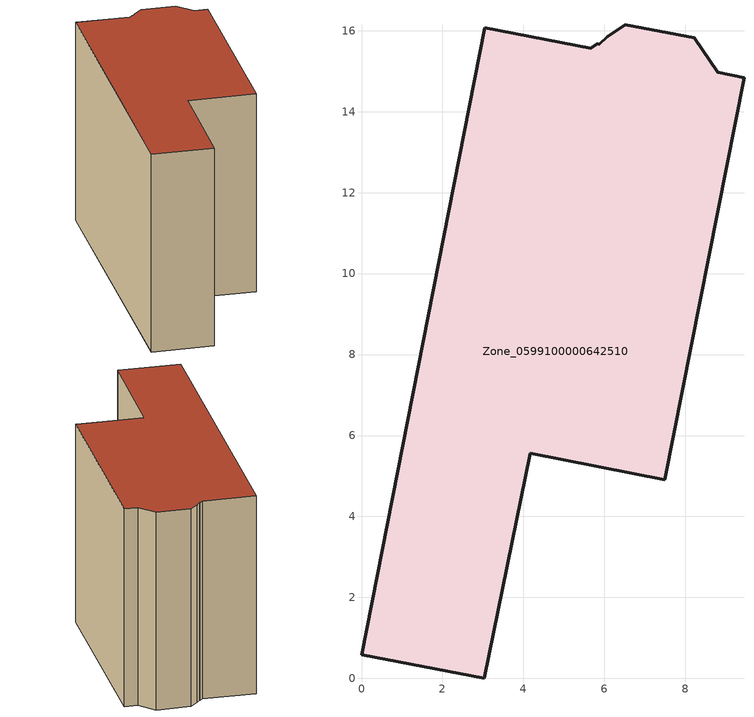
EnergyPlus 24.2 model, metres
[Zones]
Zone_0599100000642510
 floor ground (C_G): 5.88,15.67 6.07,15.85 6.52,16.15 8.22,15.83 8.8,14.97 9.45,14.84 7.49,4.91 4.17,5.56 3.03,0 0,0.58 3.05,16.07 5.66,15.57 5.82,15.68 z0
 wall outside (C_F): 3.05,16.07 0,0.58 3.03,0 4.17,5.56 7.49,4.91 9.45,14.84 8.8,14.97 8.22,15.83 6.52,16.15 6.07,15.85 5.88,15.67 5.82,15.68 5.66,15.57 3.05,16.07 z0:10.38
 roof outside (C_R): 6.07,15.85 5.88,15.67 5.82,15.68 5.66,15.57 3.05,16.07 0,0.58 3.03,0 4.17,5.56 7.49,4.91 9.45,14.84 8.8,14.97 8.22,15.83 6.52,16.15 z10.38
[BUILDING]
Pand.0599100000642510: North Axis=0; Terrain=City; Loads Convergence Tolerance Value=0.04; Temperature Convergence Tolerance Value=0.4; Solar Distribution=FullExterior; Maximum Number of Warmup Days=25; Minimum Number of Warmup Days=1
[Site:Location]
Rotterdam.The.Hague.AP_ZH_NLD Design_Conditions: Latitude=51.96; Longitude=4.45; Time Zone=1; Elevation=-4.5
[SITE:GROUNDTEMPERATURE:BUILDINGSURFACE]
18, 18, 18, 18, 18, 18, 18, 18, 18, 18, 18, 18
[MATERIAL] Thermal Absorptance=0.9; Solar Absorptance=0.7; Visible Absorptance=0.7
Name | Roughness | Thickness | Conductivity | Density | Specific Heat
G.TI.1946 | MediumSmooth | 0.15 | 1 | 540 | 1210
F.TI.1946 | Rough | 0.3 | 0.857143 | 1920 | 840
R.TI.1946 | MediumRough | 0.2 | 0.1 | 1500 | 1000
[CONSTRUCTION]
C_G: G.TI.1946
C_F: F.TI.1946
C_R: R.TI.1946
[ZONE]
Zone_0599100000642510: Type=1; Multiplier=1; Ceiling Height=Autocalculate; Volume=Autocalculate; Floor Area=autocalculate; Part of Total Floor Area=Yes
[ZONEINFILTRATION:DESIGNFLOWRATE]
Infil_Zone_0599100000642510: Zone or ZoneList or Space or SpaceList=Zone_0599100000642510; Schedule=AlwaysOn; Design Flow Rate Calculation Method=Flow/Area; Flow Rate per Floor Area=0.003; Constant Term Coefficient=1; Temperature Term Coefficient=0; Velocity Term Coefficient=0; Velocity Squared Term Coefficient=0
[HVACTEMPLATE:ZONE:IDEALLOADSAIRSYSTEM]
Zone_0599100000642510: Maximum Heating Supply Air Temperature=50; Minimum Cooling Supply Air Temperature=13; Maximum Heating Supply Air Humidity Ratio=0.0156; Minimum Cooling Supply Air Humidity Ratio=0.0077; Heating Limit=NoLimit; Cooling Limit=NoLimit; Dehumidification Control Type=ConstantSensibleHeatRatio; Cooling Sensible Heat Ratio=0.7; Dehumidification Setpoint=60; Humidification Control Type=None; Humidification Setpoint=30; Outdoor Air Method=None; Outdoor Air Flow Rate per Person=0.00944; Outdoor Air Flow Rate per Zone Floor Area=0; Outdoor Air Flow Rate per Zone=0; Demand Controlled Ventilation Type=None; Outdoor Air Economizer Type=NoEconomizer; Heat Recovery Type=None; Sensible Heat Recovery Effectiveness=0.7; Latent Heat Recovery Effectiveness=0.65
[ZONECONTROL:THERMOSTAT]
ThermostatControl_Zone_0599100000642510: Zone or ZoneList=Zone_0599100000642510; Control Type Schedule=DualSetpointControlType; Control 1=Thermostat_Zone_0599100000642510; Temperature Difference Between Cutout And Setpoint=0
[THERMOSTATSETPOINT:DUALSETPOINT]
Thermostat_Zone_0599100000642510: Heating Setpoint Temperature Schedule=HeatingSetpoint_Zone_0599100000642510; Cooling Setpoint Temperature Schedule=CoolingSetpoint_Zone_0599100000642510
[SCHEDULE:COMPACT]
HeatingSetpoint_Zone_0599100000642510: Through: 12/31, For: AllDays, Until: 24:00, 21
CoolingSetpoint_Zone_0599100000642510: Through: 12/31, For: AllDays, Until: 24:00, 24
DualSetpointControlType: Through: 12/31, For: AllDays, Until: 24:00, 4
AlwaysOn: Through: 12/31, For: AllDays, Until: 24:00, 1
